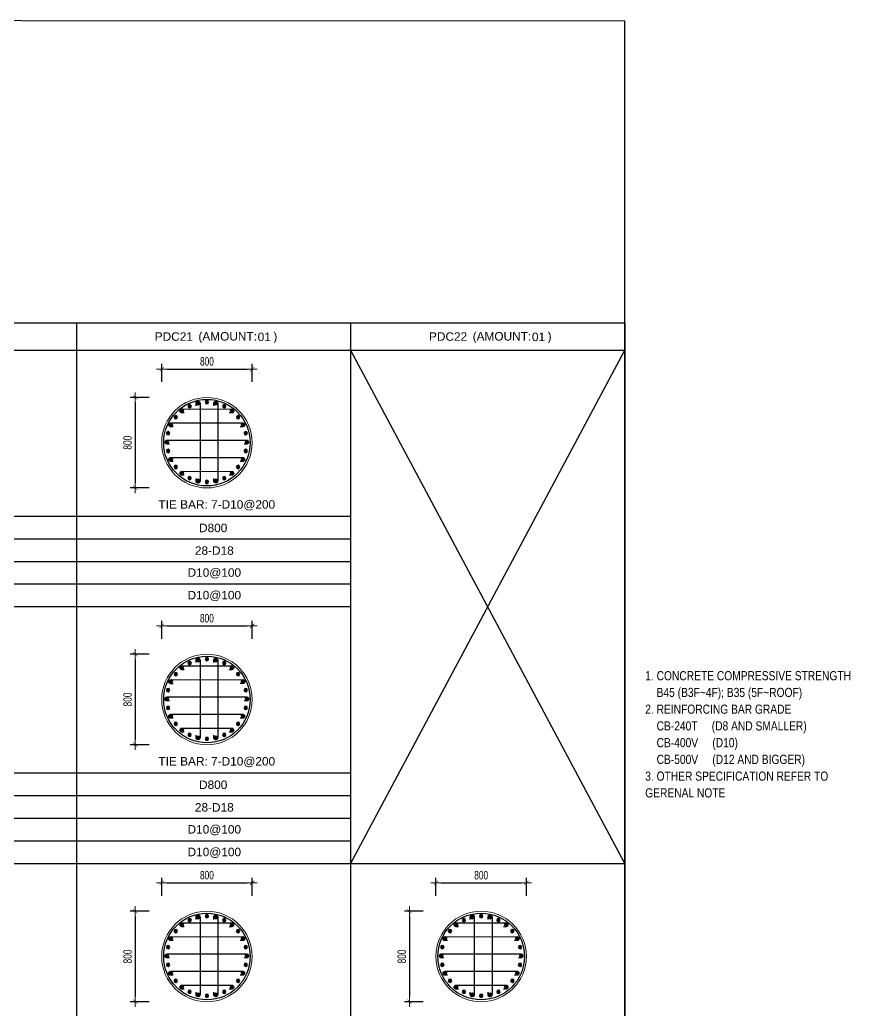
# Model space of a CAD drawing. Header units: millimetres. Extents: x 49323 to 538172, y -39336 to 181761.
# Drawn here: x 489019 to 496365, y 118049 to 126807 of the extents above; entities that cross this region are included whole.
import ezdxf
from ezdxf.enums import TextEntityAlignment as Align

# ---------------------------------------------------------------- set-up
doc = ezdxf.new("R2010")
doc.units = ezdxf.units.MM
doc.linetypes.add('CENTER2', pattern=[1.125, 0.75, -0.125, 0.125, -0.125])
doc.layers.get('Defpoints').update_dxf_attribs({"color": 151, "lineweight": 9})
for name, color, linetype in [('2', 2, 'Continuous'), ('A-ANNO-LEAD', 4, 'Continuous'), ('CEN', 1, 'CENTER2'), ('STL', 3, 'Continuous'), ('TIT1', 3, 'Continuous')]:
    doc.layers.add(name, color=color, linetype=linetype)
doc.layers.add('NDC_S_CONTINUOUS', color=3, linetype='Continuous', lineweight=20)
doc.layers.add('NDC_S_DIM', color=1, linetype='Continuous', lineweight=15)
doc.styles.add('ARIAL', font='arial.ttf', dxfattribs={"width": 0.8})
doc.styles.add('NDC_ARIAL', font='arial.ttf', dxfattribs={"width": 0.85})
doc.styles.add('NDC_DIM', font='', dxfattribs={"width": 0.75})
doc.styles.get('NDC_DIM').set_extended_font_data('Dotum')
doc.dimstyles.new('NDC_dim_30', dxfattribs={"dimscale": 30, "dimtxt": 2.5, "dimasz": 1.5, "dimexe": 1.5, "dimexo": 2.5, "dimgap": 1, "dimtad": 1, "dimdec": 0, "dimzin": 0, "dimdsep": 46, "dimtxsty": 'NDC_DIM', "dimblk": 'DIMMARK', "dimcen": 0.09, "dimdle": 1.2, "dimclrd": 1, "dimclre": 1, "dimclrt": 3, "dimadec": 0, "dimazin": 0, "dimtfac": 1, "dimtdec": 0, "dimtix": 1, "dimtofl": 0, "dimtmove": 0, "dimatfit": 3, "dimfxl": 8, "dimfxlon": 1, "dimtolj": 1, "dimtzin": 0, "dimarcsym": 0})

# ---------------------------------------------------------------- blocks, each defined once
blk = doc.blocks.new('GN')
at = {"layer": 'TIT1', "insert": (0, 0), "char_height": 81, "width": 1996.298, "attachment_point": 1, "line_spacing_factor": 1.096296, "style": 'ARIAL'}
blk.add_mtext('\\A1;1. CONCRETE COMPRESSIVE STRENGTH\\P    B45 (B3F~4F); B35 (5F~ROOF)\\P2. REINFORCING BAR GRADE\\P    CB-240T     (D8 AND SMALLER)\\P    CB-400V     (D10)\\P    CB-500V     (D12 AND BIGGER)\\P3. OTHER SPECIFICATION REFER TO GERENAL NOTE ', dxfattribs=at)
blk = doc.blocks.new('DÁDAS')
at = {"layer": 'TIT1', "color": 2, "style": 'NDC_ARIAL'}
blk.add_text('(AMOUNT:     )', height=75, dxfattribs=at).set_placement((-42061.2, 55767.2), align=Align.MIDDLE)
blk = doc.blocks.new('DIMMARK')
at = {"layer": 'NDC_S_DIM', "color": 1}
blk.add_line((-1.5, 0), (1, 0), dxfattribs=at)
at = {"layer": 'NDC_S_DIM', "color": 2, "const_width": 0.1}
blk.add_lwpolyline([(-0.42, -0.42), (0.42, 0.42)], dxfattribs=at)
blk = doc.blocks.new('*D888')
at = {"layer": 'Defpoints', "color": 0, "ltscale": 40, "transparency": 16777216}
for p in [(493500.3, 119175.1), (492700.3, 118986.8), (493500.3, 118986.8)]:
    blk.add_point(p, dxfattribs=at)
at = {"layer": 'NDC_S_DIM', "color": 1, "lineweight": -2, "ltscale": 40, "transparency": 16777216}
for p, q in [((492700.3, 119061.8), (492700.3, 119220.1)), ((493500.3, 119061.8), (493500.3, 119220.1)), ((492745.3, 119175.1), (493455.3, 119175.1))]:
    blk.add_line(p, q, dxfattribs=at)
at = {"layer": 'NDC_S_DIM', "color": 1, "lineweight": -2, "ltscale": 40, "transparency": 16777216, "xscale": 45, "yscale": 45, "zscale": 45, "rotation": 180}
blk.add_blockref('DIMMARK', (492700.3, 119175.1), dxfattribs=at)
at = {"layer": 'NDC_S_DIM', "color": 1, "lineweight": -2, "ltscale": 40, "transparency": 16777216, "xscale": 45, "yscale": 45, "zscale": 45}
blk.add_blockref('DIMMARK', (493500.3, 119175.1), dxfattribs=at)
at = {"layer": 'NDC_S_DIM', "color": 3, "ltscale": 40, "transparency": 16777216, "insert": (493100.3, 119242.6), "char_height": 75, "attachment_point": 5, "style": 'NDC_DIM'}
blk.add_mtext('\\A1;800', dxfattribs=at)
blk = doc.blocks.new('*D889')
at = {"layer": 'Defpoints', "color": 0, "ltscale": 40, "transparency": 16777216}
for p in [(492663.1, 118924), (492465.8, 118124), (492663.1, 118124)]:
    blk.add_point(p, dxfattribs=at)
at = {"layer": 'NDC_S_DIM', "color": 1, "lineweight": -2, "ltscale": 40, "transparency": 16777216}
for p, q in [((492588.1, 118924), (492420.8, 118924)), ((492465.8, 118879), (492465.8, 118169)), ((492588.1, 118124), (492420.8, 118124))]:
    blk.add_line(p, q, dxfattribs=at)
at = {"layer": 'NDC_S_DIM', "color": 1, "lineweight": -2, "ltscale": 40, "transparency": 16777216, "xscale": 45, "yscale": 45, "zscale": 45}
for p, rotation in [((492465.8, 118924), 90), ((492465.8, 118124), 270)]:
    blk.add_blockref('DIMMARK', p, dxfattribs=dict(at, rotation=rotation))
at = {"layer": 'NDC_S_DIM', "color": 3, "ltscale": 40, "transparency": 16777216, "insert": (492398.3, 118524), "char_height": 75, "attachment_point": 5, "rotation": 90, "style": 'NDC_DIM'}
blk.add_mtext('\\A1;800', dxfattribs=at)
blk = doc.blocks.new('8')
at = {"layer": '2'}
blk.add_hatch(color=256, dxfattribs=at).paths.add_polyline_path([(20, 0, 0.386127), (2, 20), (-2, 20, 0.386127), (-20, 0, 1)])
blk.add_circle((0, 0), 20, dxfattribs=at)
blk = doc.blocks.new('5')
at = {"layer": 'CEN', "rotation": 180}
blk.add_blockref('8', (0, 0), dxfattribs=at)
blk = doc.blocks.new('*U745')
at = {"layer": 'STL', "xscale": -0.75, "yscale": 0.75, "zscale": 0.75, "rotation": 292.5000000000001}
blk.add_blockref('5', (0, 0), dxfattribs=at)
blk = doc.blocks.new('*U744')
at = {"layer": 'NDC_S_DIM', "color": 0, "linetype": 'ByBlock', "lineweight": -2, "transparency": 16777216}
for p, rotation in [((-25669.3, 37900), 308.571428571427), ((-25601.8, 37941), 295.7142857142843), ((-25527, 37966), 282.8571428571415), ((-25448.4, 37973.7), 269.9999999999987), ((-25370.1, 37963.8), 257.1428571428559), ((-25296, 37936.7), 244.2857142857131), ((-25725.9, 37844.9), 321.4285714285699), ((-25229.7, 37893.7), 231.4285714285703), ((-25174.7, 37837.1), 218.5714285714274), ((-25768.8, 37778.7), 334.2857142857127), ((-25133.6, 37769.7), 205.7142857142847), ((-25796, 37704.6), 347.1428571428555), ((-25108.6, 37694.8), 192.8571428571419), ((-25100.9, 37616.2), 180), ((-25798.2, 37547.7), 12.8571428571428), ((-25773.2, 37472.8), 25.71428571428561), ((-25138, 37463.8), 154.2857142857135), ((-25110.9, 37537.9), 167.1428571428563), ((-25732.1, 37405.4), 38.57142857142841), ((-25180.9, 37397.6), 141.4285714285707), ((-25677.1, 37348.8), 51.42857142857117), ((-25610.9, 37305.8), 64.28571428571395), ((-25305, 37301.5), 115.7142857142852), ((-25237.5, 37342.5), 128.5714285714279), ((-25536.7, 37278.7), 77.14285714285676), ((-25458.4, 37268.7), 89.99999999999955), ((-25379.8, 37276.5), 102.8571428571423)]:
    blk.add_blockref('*U745', p, dxfattribs=dict(at, rotation=rotation))
blk.add_blockref('*U745', (-25805.9, 37626.2), dxfattribs=at)
blk = doc.blocks.new('*D890')
at = {"layer": 'Defpoints', "color": 0, "ltscale": 40, "transparency": 16777216}
for p in [(491074.2, 119175.1), (490274.2, 118986.8), (491074.2, 118986.8)]:
    blk.add_point(p, dxfattribs=at)
at = {"layer": 'NDC_S_DIM', "color": 1, "lineweight": -2, "ltscale": 40, "transparency": 16777216}
for p, q in [((490274.2, 119061.8), (490274.2, 119220.1)), ((491074.2, 119061.8), (491074.2, 119220.1)), ((490319.2, 119175.1), (491029.2, 119175.1))]:
    blk.add_line(p, q, dxfattribs=at)
at = {"layer": 'NDC_S_DIM', "color": 1, "lineweight": -2, "ltscale": 40, "transparency": 16777216, "xscale": 45, "yscale": 45, "zscale": 45, "rotation": 180}
blk.add_blockref('DIMMARK', (490274.2, 119175.1), dxfattribs=at)
at = {"layer": 'NDC_S_DIM', "color": 1, "lineweight": -2, "ltscale": 40, "transparency": 16777216, "xscale": 45, "yscale": 45, "zscale": 45}
blk.add_blockref('DIMMARK', (491074.2, 119175.1), dxfattribs=at)
at = {"layer": 'NDC_S_DIM', "color": 3, "ltscale": 40, "transparency": 16777216, "insert": (490674.2, 119242.6), "char_height": 75, "attachment_point": 5, "style": 'NDC_DIM'}
blk.add_mtext('\\A1;800', dxfattribs=at)
blk = doc.blocks.new('*D891')
at = {"layer": 'Defpoints', "color": 0, "ltscale": 40, "transparency": 16777216}
for p in [(490237, 118924), (490039.7, 118124), (490237, 118124)]:
    blk.add_point(p, dxfattribs=at)
at = {"layer": 'NDC_S_DIM', "color": 1, "lineweight": -2, "ltscale": 40, "transparency": 16777216}
for p, q in [((490162, 118924), (489994.7, 118924)), ((490039.7, 118879), (490039.7, 118169)), ((490162, 118124), (489994.7, 118124))]:
    blk.add_line(p, q, dxfattribs=at)
at = {"layer": 'NDC_S_DIM', "color": 1, "lineweight": -2, "ltscale": 40, "transparency": 16777216, "xscale": 45, "yscale": 45, "zscale": 45}
for p, rotation in [((490039.7, 118924), 90), ((490039.7, 118124), 270)]:
    blk.add_blockref('DIMMARK', p, dxfattribs=dict(at, rotation=rotation))
at = {"layer": 'NDC_S_DIM', "color": 3, "ltscale": 40, "transparency": 16777216, "insert": (489972.2, 118524), "char_height": 75, "attachment_point": 5, "rotation": 90, "style": 'NDC_DIM'}
blk.add_mtext('\\A1;800', dxfattribs=at)
blk = doc.blocks.new('*U747')
at = {"layer": 'STL', "xscale": -0.75, "yscale": 0.75, "zscale": 0.75, "rotation": 292.5000000000001}
blk.add_blockref('5', (0, 0), dxfattribs=at)
blk = doc.blocks.new('*U746')
at = {"layer": 'NDC_S_DIM', "color": 0, "linetype": 'ByBlock', "lineweight": -2, "transparency": 16777216}
for p, rotation in [((-25669.3, 37900), 308.571428571427), ((-25601.8, 37941), 295.7142857142843), ((-25527, 37966), 282.8571428571415), ((-25448.4, 37973.7), 269.9999999999987), ((-25370.1, 37963.8), 257.1428571428559), ((-25296, 37936.7), 244.2857142857131), ((-25725.9, 37844.9), 321.4285714285699), ((-25229.7, 37893.7), 231.4285714285703), ((-25174.7, 37837.1), 218.5714285714274), ((-25768.8, 37778.7), 334.2857142857127), ((-25133.6, 37769.7), 205.7142857142847), ((-25796, 37704.6), 347.1428571428555), ((-25108.6, 37694.8), 192.8571428571419), ((-25100.9, 37616.2), 180), ((-25798.2, 37547.7), 12.8571428571428), ((-25773.2, 37472.8), 25.71428571428561), ((-25138, 37463.8), 154.2857142857135), ((-25110.9, 37537.9), 167.1428571428563), ((-25732.1, 37405.4), 38.57142857142841), ((-25180.9, 37397.6), 141.4285714285707), ((-25677.1, 37348.8), 51.42857142857117), ((-25610.9, 37305.8), 64.28571428571395), ((-25305, 37301.5), 115.7142857142852), ((-25237.5, 37342.5), 128.5714285714279), ((-25536.7, 37278.7), 77.14285714285676), ((-25458.4, 37268.7), 89.99999999999955), ((-25379.8, 37276.5), 102.8571428571423)]:
    blk.add_blockref('*U747', p, dxfattribs=dict(at, rotation=rotation))
blk.add_blockref('*U747', (-25805.9, 37626.2), dxfattribs=at)
blk = doc.blocks.new('*D892')
at = {"layer": 'Defpoints', "color": 0, "ltscale": 40, "transparency": 16777216}
for p in [(491074.2, 121447.5), (490274.2, 121259.3), (491074.2, 121259.3)]:
    blk.add_point(p, dxfattribs=at)
at = {"layer": 'NDC_S_DIM', "color": 1, "lineweight": -2, "ltscale": 40, "transparency": 16777216}
for p, q in [((490274.2, 121334.3), (490274.2, 121492.5)), ((491074.2, 121334.3), (491074.2, 121492.5)), ((490319.2, 121447.5), (491029.2, 121447.5))]:
    blk.add_line(p, q, dxfattribs=at)
at = {"layer": 'NDC_S_DIM', "color": 1, "lineweight": -2, "ltscale": 40, "transparency": 16777216, "xscale": 45, "yscale": 45, "zscale": 45, "rotation": 180}
blk.add_blockref('DIMMARK', (490274.2, 121447.5), dxfattribs=at)
at = {"layer": 'NDC_S_DIM', "color": 1, "lineweight": -2, "ltscale": 40, "transparency": 16777216, "xscale": 45, "yscale": 45, "zscale": 45}
blk.add_blockref('DIMMARK', (491074.2, 121447.5), dxfattribs=at)
at = {"layer": 'NDC_S_DIM', "color": 3, "ltscale": 40, "transparency": 16777216, "insert": (490674.2, 121515.1), "char_height": 75, "attachment_point": 5, "style": 'NDC_DIM'}
blk.add_mtext('\\A1;800', dxfattribs=at)
blk = doc.blocks.new('*D893')
at = {"layer": 'Defpoints', "color": 0, "ltscale": 40, "transparency": 16777216}
for p in [(490237, 121196.5), (490039.7, 120396.5), (490237, 120396.5)]:
    blk.add_point(p, dxfattribs=at)
at = {"layer": 'NDC_S_DIM', "color": 1, "lineweight": -2, "ltscale": 40, "transparency": 16777216}
for p, q in [((490162, 121196.5), (489994.7, 121196.5)), ((490039.7, 121151.5), (490039.7, 120441.5)), ((490162, 120396.5), (489994.7, 120396.5))]:
    blk.add_line(p, q, dxfattribs=at)
at = {"layer": 'NDC_S_DIM', "color": 1, "lineweight": -2, "ltscale": 40, "transparency": 16777216, "xscale": 45, "yscale": 45, "zscale": 45}
for p, rotation in [((490039.7, 121196.5), 90), ((490039.7, 120396.5), 270)]:
    blk.add_blockref('DIMMARK', p, dxfattribs=dict(at, rotation=rotation))
at = {"layer": 'NDC_S_DIM', "color": 3, "ltscale": 40, "transparency": 16777216, "insert": (489972.2, 120796.5), "char_height": 75, "attachment_point": 5, "rotation": 90, "style": 'NDC_DIM'}
blk.add_mtext('\\A1;800', dxfattribs=at)
blk = doc.blocks.new('*U749')
at = {"layer": 'STL', "xscale": -0.75, "yscale": 0.75, "zscale": 0.75, "rotation": 292.5000000000001}
blk.add_blockref('5', (0, 0), dxfattribs=at)
blk = doc.blocks.new('*U748')
at = {"layer": 'NDC_S_DIM', "color": 0, "linetype": 'ByBlock', "lineweight": -2, "transparency": 16777216}
for p, rotation in [((-25669.3, 37900), 308.571428571427), ((-25601.8, 37941), 295.7142857142843), ((-25527, 37966), 282.8571428571415), ((-25448.4, 37973.7), 269.9999999999987), ((-25370.1, 37963.8), 257.1428571428559), ((-25296, 37936.7), 244.2857142857131), ((-25725.9, 37844.9), 321.4285714285699), ((-25229.7, 37893.7), 231.4285714285703), ((-25174.7, 37837.1), 218.5714285714274), ((-25768.8, 37778.7), 334.2857142857127), ((-25133.6, 37769.7), 205.7142857142847), ((-25796, 37704.6), 347.1428571428555), ((-25108.6, 37694.8), 192.8571428571419), ((-25100.9, 37616.2), 180), ((-25798.2, 37547.7), 12.8571428571428), ((-25773.2, 37472.8), 25.71428571428561), ((-25138, 37463.8), 154.2857142857135), ((-25110.9, 37537.9), 167.1428571428563), ((-25732.1, 37405.4), 38.57142857142841), ((-25180.9, 37397.6), 141.4285714285707), ((-25677.1, 37348.8), 51.42857142857117), ((-25610.9, 37305.8), 64.28571428571395), ((-25305, 37301.5), 115.7142857142852), ((-25237.5, 37342.5), 128.5714285714279), ((-25536.7, 37278.7), 77.14285714285676), ((-25458.4, 37268.7), 89.99999999999955), ((-25379.8, 37276.5), 102.8571428571423)]:
    blk.add_blockref('*U749', p, dxfattribs=dict(at, rotation=rotation))
blk.add_blockref('*U749', (-25805.9, 37626.2), dxfattribs=at)
blk = doc.blocks.new('*D894')
at = {"layer": 'Defpoints', "color": 0, "ltscale": 40, "transparency": 16777216}
for p in [(491074.2, 123718.5), (490274.2, 123530.3), (491074.2, 123530.3)]:
    blk.add_point(p, dxfattribs=at)
at = {"layer": 'NDC_S_DIM', "color": 1, "lineweight": -2, "ltscale": 40, "transparency": 16777216}
for p, q in [((490274.2, 123605.3), (490274.2, 123763.5)), ((491074.2, 123605.3), (491074.2, 123763.5)), ((490319.2, 123718.5), (491029.2, 123718.5))]:
    blk.add_line(p, q, dxfattribs=at)
at = {"layer": 'NDC_S_DIM', "color": 1, "lineweight": -2, "ltscale": 40, "transparency": 16777216, "xscale": 45, "yscale": 45, "zscale": 45, "rotation": 180}
blk.add_blockref('DIMMARK', (490274.2, 123718.5), dxfattribs=at)
at = {"layer": 'NDC_S_DIM', "color": 1, "lineweight": -2, "ltscale": 40, "transparency": 16777216, "xscale": 45, "yscale": 45, "zscale": 45}
blk.add_blockref('DIMMARK', (491074.2, 123718.5), dxfattribs=at)
at = {"layer": 'NDC_S_DIM', "color": 3, "ltscale": 40, "transparency": 16777216, "insert": (490674.2, 123786.1), "char_height": 75, "attachment_point": 5, "style": 'NDC_DIM'}
blk.add_mtext('\\A1;800', dxfattribs=at)
blk = doc.blocks.new('*D895')
at = {"layer": 'Defpoints', "color": 0, "ltscale": 40, "transparency": 16777216}
for p in [(490237, 123467.5), (490039.7, 122667.5), (490237, 122667.5)]:
    blk.add_point(p, dxfattribs=at)
at = {"layer": 'NDC_S_DIM', "color": 1, "lineweight": -2, "ltscale": 40, "transparency": 16777216}
for p, q in [((490162, 123467.5), (489994.7, 123467.5)), ((490039.7, 123422.5), (490039.7, 122712.5)), ((490162, 122667.5), (489994.7, 122667.5))]:
    blk.add_line(p, q, dxfattribs=at)
at = {"layer": 'NDC_S_DIM', "color": 1, "lineweight": -2, "ltscale": 40, "transparency": 16777216, "xscale": 45, "yscale": 45, "zscale": 45}
for p, rotation in [((490039.7, 123467.5), 90), ((490039.7, 122667.5), 270)]:
    blk.add_blockref('DIMMARK', p, dxfattribs=dict(at, rotation=rotation))
at = {"layer": 'NDC_S_DIM', "color": 3, "ltscale": 40, "transparency": 16777216, "insert": (489972.2, 123067.5), "char_height": 75, "attachment_point": 5, "rotation": 90, "style": 'NDC_DIM'}
blk.add_mtext('\\A1;800', dxfattribs=at)
blk = doc.blocks.new('*U739')
at = {"layer": 'STL', "xscale": -0.75, "yscale": 0.75, "zscale": 0.75, "rotation": 292.5000000000001}
blk.add_blockref('5', (0, 0), dxfattribs=at)
blk = doc.blocks.new('*U738')
at = {"layer": 'NDC_S_DIM', "color": 0, "linetype": 'ByBlock', "lineweight": -2, "transparency": 16777216}
for p, rotation in [((-25669.3, 37900), 308.571428571427), ((-25601.8, 37941), 295.7142857142843), ((-25527, 37966), 282.8571428571415), ((-25448.4, 37973.7), 269.9999999999987), ((-25370.1, 37963.8), 257.1428571428559), ((-25296, 37936.7), 244.2857142857131), ((-25725.9, 37844.9), 321.4285714285699), ((-25229.7, 37893.7), 231.4285714285703), ((-25174.7, 37837.1), 218.5714285714274), ((-25768.8, 37778.7), 334.2857142857127), ((-25133.6, 37769.7), 205.7142857142847), ((-25796, 37704.6), 347.1428571428555), ((-25108.6, 37694.8), 192.8571428571419), ((-25100.9, 37616.2), 180), ((-25798.2, 37547.7), 12.8571428571428), ((-25773.2, 37472.8), 25.71428571428561), ((-25138, 37463.8), 154.2857142857135), ((-25110.9, 37537.9), 167.1428571428563), ((-25732.1, 37405.4), 38.57142857142841), ((-25180.9, 37397.6), 141.4285714285707), ((-25677.1, 37348.8), 51.42857142857117), ((-25610.9, 37305.8), 64.28571428571395), ((-25305, 37301.5), 115.7142857142852), ((-25237.5, 37342.5), 128.5714285714279), ((-25536.7, 37278.7), 77.14285714285676), ((-25458.4, 37268.7), 89.99999999999955), ((-25379.8, 37276.5), 102.8571428571423)]:
    blk.add_blockref('*U739', p, dxfattribs=dict(at, rotation=rotation))
blk.add_blockref('*U739', (-25805.9, 37626.2), dxfattribs=at)

msp = doc.modelspace()

# ---------------------------------------------------------------- linework, layer by layer
at = {"layer": '2', "elevation": 0}
for points in [[(490578.3, 123394), (490578.3, 123416.1, -1), (490613.3, 123416.1), (490613.3, 122728.8, -1), (490578.3, 122728.8), (490578.3, 122750.9)], [(490735.2, 123394), (490735.2, 123416.1, -1), (490770.2, 123416.1), (490770.2, 122728.8, -1), (490735.2, 122728.8), (490735.2, 122750.9)], [(490474.4, 123330.1), (490452.3, 123330.1, -1), (490452.3, 123365.1), (490894, 123365.6, -1), (490894, 123330.6), (490871.9, 123330.6)], [(490376.6, 123207.4), (490354.4, 123207.4, -1), (490354.4, 123242.4), (490991.9, 123242.9, -1), (490991.9, 123207.9), (490969.7, 123207.9)], [(490343.8, 123054.9), (490321.7, 123054.9, -1), (490321.7, 123090), (491026.7, 123090, -1), (491026.7, 123054.9), (491004.6, 123054.9)], [(490376.6, 122901.5), (490354.4, 122901.5, -1), (490354.4, 122936.5), (490991.9, 122937, -1), (490991.9, 122902), (490969.7, 122902)], [(490474.4, 122778.8), (490452.3, 122778.8, -1), (490452.3, 122813.9), (490894, 122814.3, -1), (490894, 122779.3), (490871.9, 122779.3)], [(490578.3, 121123), (490578.3, 121145.1, -1), (490613.3, 121145.1), (490613.3, 120457.8, -1), (490578.3, 120457.8), (490578.3, 120479.9)], [(490735.2, 121123), (490735.2, 121145.1, -1), (490770.2, 121145.1), (490770.2, 120457.8, -1), (490735.2, 120457.8), (490735.2, 120479.9)], [(490474.4, 121059.1), (490452.3, 121059.1, -1), (490452.3, 121094.1), (490894, 121094.6, -1), (490894, 121059.6), (490871.9, 121059.6)], [(490376.6, 120936.4), (490354.4, 120936.4, -1), (490354.4, 120971.4), (490991.9, 120971.9, -1), (490991.9, 120936.9), (490969.7, 120936.9)], [(490343.8, 120783.9), (490321.7, 120783.9, -1), (490321.7, 120819), (491026.7, 120819, -1), (491026.7, 120783.9), (491004.6, 120783.9)], [(490376.6, 120630.5), (490354.4, 120630.5, -1), (490354.4, 120665.5), (490991.9, 120666, -1), (490991.9, 120631), (490969.7, 120631)], [(490474.4, 120507.8), (490452.3, 120507.8, -1), (490452.3, 120542.9), (490894, 120543.3, -1), (490894, 120508.3), (490871.9, 120508.3)], [(490578.3, 118850.5), (490578.3, 118872.7, -1), (490613.3, 118872.7), (490613.3, 118185.3, -1), (490578.3, 118185.3), (490578.3, 118207.4)], [(490735.2, 118850.5), (490735.2, 118872.7, -1), (490770.2, 118872.7), (490770.2, 118185.3, -1), (490735.2, 118185.3), (490735.2, 118207.4)], [(493004.4, 118850.5), (493004.4, 118872.7, -1), (493039.4, 118872.7), (493039.4, 118185.3, -1), (493004.4, 118185.3), (493004.4, 118207.4)], [(493161.3, 118850.5), (493161.3, 118872.7, -1), (493196.3, 118872.7), (493196.3, 118185.3, -1), (493161.3, 118185.3), (493161.3, 118207.4)], [(490474.4, 118786.6), (490452.3, 118786.6, -1), (490452.3, 118821.6), (490894, 118822.1, -1), (490894, 118787.1), (490871.9, 118787.1)], [(492900.5, 118786.6), (492878.4, 118786.6, -1), (492878.4, 118821.6), (493320.1, 118822.1, -1), (493320.1, 118787.1), (493298, 118787.1)], [(490376.6, 118664), (490354.4, 118664, -1), (490354.4, 118699), (490991.9, 118699.5, -1), (490991.9, 118664.4), (490969.7, 118664.4)], [(492802.7, 118664), (492780.5, 118664, -1), (492780.5, 118699), (493418, 118699.5, -1), (493418, 118664.4), (493395.8, 118664.4)], [(490343.8, 118511.5), (490321.7, 118511.5, -1), (490321.7, 118546.5), (491026.7, 118546.5, -1), (491026.7, 118511.5), (491004.6, 118511.5)], [(492769.9, 118511.5), (492747.8, 118511.5, -1), (492747.8, 118546.5), (493452.8, 118546.5, -1), (493452.8, 118511.5), (493430.7, 118511.5)], [(490376.6, 118358), (490354.4, 118358, -1), (490354.4, 118393.1), (490991.9, 118393.5, -1), (490991.9, 118358.5), (490969.7, 118358.5)], [(492802.7, 118358), (492780.5, 118358, -1), (492780.5, 118393.1), (493418, 118393.5, -1), (493418, 118358.5), (493395.8, 118358.5)], [(490474.4, 118235.4), (490452.3, 118235.4, -1), (490452.3, 118270.4), (490894, 118270.9, -1), (490894, 118235.9), (490871.9, 118235.9)], [(492900.5, 118235.4), (492878.4, 118235.4, -1), (492878.4, 118270.4), (493320.1, 118270.9, -1), (493320.1, 118235.9), (493298, 118235.9)]]:
    msp.add_lwpolyline(points, format="xyb", dxfattribs=at)
at = {"layer": '2', "lineweight": -2, "ltscale": 1000}
for centre in [(490674.2, 123067.5), (490674.2, 120796.5), (490674.2, 118524), (493100.3, 118524)]:
    msp.add_circle(centre, 382.5, dxfattribs=at)
at = {"layer": 'A-ANNO-LEAD'}
msp.add_lwpolyline([(473036.9, 110187), (494371.9, 110173.8), (494371.9, 126793.8), (473036.9, 126807)], close=True, dxfattribs=at)
at = {"layer": 'NDC_S_CONTINUOUS', "ltscale": 70}
for centre in [(490674.2, 123067.5), (490674.2, 120796.5), (490674.2, 118524), (493100.3, 118524)]:
    msp.add_circle(centre, 400, dxfattribs=at)
at = {"layer": 'TIT1', "color": 2}
msp.add_line((480329.7, 124126.1), (494371.9, 124126.1), dxfattribs=at)
at = {"layer": 'TIT1'}
for p, q in [((489519.7, 124126.1), (489519.7, 114802.1)), ((491945.8, 124126.1), (491945.8, 114802.1)), ((494371.9, 124126.1), (494371.9, 114802.1)), ((480329.7, 123886.1), (494371.9, 123886.1)), ((491945.8, 121615), (480330.3, 121615)), ((494371.9, 119344), (480328.9, 119344))]:
    msp.add_line(p, q, dxfattribs=at)
at = {"layer": 'TIT1', "color": 8}
for p, q in [((491945.8, 119344), (494371.9, 123886.1)), ((491945.8, 123886.1), (494371.9, 119344)), ((491945.8, 122415), (480958.1, 122415)), ((491945.8, 122215), (480958.1, 122215)), ((491945.8, 122015), (480958.1, 122015)), ((491945.8, 121815), (480958.1, 121815)), ((491945.8, 120144), (480956.7, 120144)), ((491945.8, 119944), (480956.7, 119944)), ((491945.8, 119744), (480956.7, 119744)), ((491945.8, 119544), (480956.7, 119544))]:
    msp.add_line(p, q, dxfattribs=at)

# ---------------------------------------------------------------- block references
at = {"layer": 'NDC_S_DIM'}
for name, p in [('DÁDAS', (533009.3, 68231.6)), ('DÁDAS', (535435.4, 68231.6)), ('GN', (494551.6, 121047.5))]:
    msp.add_blockref(name, p, dxfattribs=at)
at = {"layer": 'NDC_S_DIM', "rotation": 0.8126515942541631}
for name, p in [('*U738', (516658.7, 85816)), ('*U748', (516658.7, 83545)), ('*U746', (516658.7, 81272.5)), ('*U744', (519084.8, 81272.5))]:
    msp.add_blockref(name, p, dxfattribs=at)

# ---------------------------------------------------------------- texts
at = {"layer": 'TIT1', "color": 2, "style": 'NDC_ARIAL'}
for s, p in [('PDC21', (490381.5, 124006.1)), ('01', (491181.3, 124003.4)), ('PDC22', (492807.6, 124006.1)), ('01', (493607.4, 124003.4))]:
    msp.add_text(s, height=75, dxfattribs=at).set_placement(p, align=Align.MIDDLE)
at = {"layer": 'TIT1', "style": 'NDC_ARIAL'}
for s, p in [('TIE BAR: 7-D10@200', (490761.4, 122515.6)), ('D800', (490729.6, 122313.7)), ('28-D18', (490739.7, 122113.7)), ('D10@100', (490739.7, 121913.7)), ('D10@100', (490739.7, 121713.7)), ('TIE BAR: 7-D10@200', (490761.4, 120244.6)), ('D800', (490729.6, 120042.7)), ('28-D18', (490739.7, 119842.7)), ('D10@100', (490739.7, 119642.7)), ('D10@100', (490739.7, 119442.7))]:
    msp.add_text(s, height=75, dxfattribs=at).set_placement(p, align=Align.MIDDLE)

# ---------------------------------------------------------------- dimensions: what is measured, and where the dimension line sits
at = {"layer": 'NDC_S_DIM', "ltscale": 40}
for base, p1, p2, picture, middle in [((491074.2, 123718.5), (490274.2, 123530.3), (491074.2, 123530.3), '*D894', (490674.2, 123786.1)), ((491074.2, 121447.5), (490274.2, 121259.3), (491074.2, 121259.3), '*D892', (490674.2, 121515.1)), ((491074.2, 119175.1), (490274.2, 118986.8), (491074.2, 118986.8), '*D890', (490674.2, 119242.6)), ((493500.3, 119175.1), (492700.3, 118986.8), (493500.3, 118986.8), '*D888', (493100.3, 119242.6))]:
    dim = msp.add_linear_dim(base=base, p1=p1, p2=p2, dimstyle='NDC_dim_30', dxfattribs=at)
    dim.commit()
    dim.dimension.update_dxf_attribs({"geometry": picture, "text_midpoint": middle})
for base, p1, p2, picture, middle in [((490039.7, 122667.5), (490237, 123467.5), (490237, 122667.5), '*D895', (489972.2, 123067.5)), ((490039.7, 120396.5), (490237, 121196.5), (490237, 120396.5), '*D893', (489972.2, 120796.5)), ((490039.7, 118124), (490237, 118924), (490237, 118124), '*D891', (489972.2, 118524)), ((492465.8, 118124), (492663.1, 118924), (492663.1, 118124), '*D889', (492398.3, 118524))]:
    dim = msp.add_linear_dim(base=base, p1=p1, p2=p2, angle=90, dimstyle='NDC_dim_30', dxfattribs=at)
    dim.commit()
    dim.dimension.update_dxf_attribs({"geometry": picture, "text_midpoint": middle})

doc.saveas('drawing.dxf')
